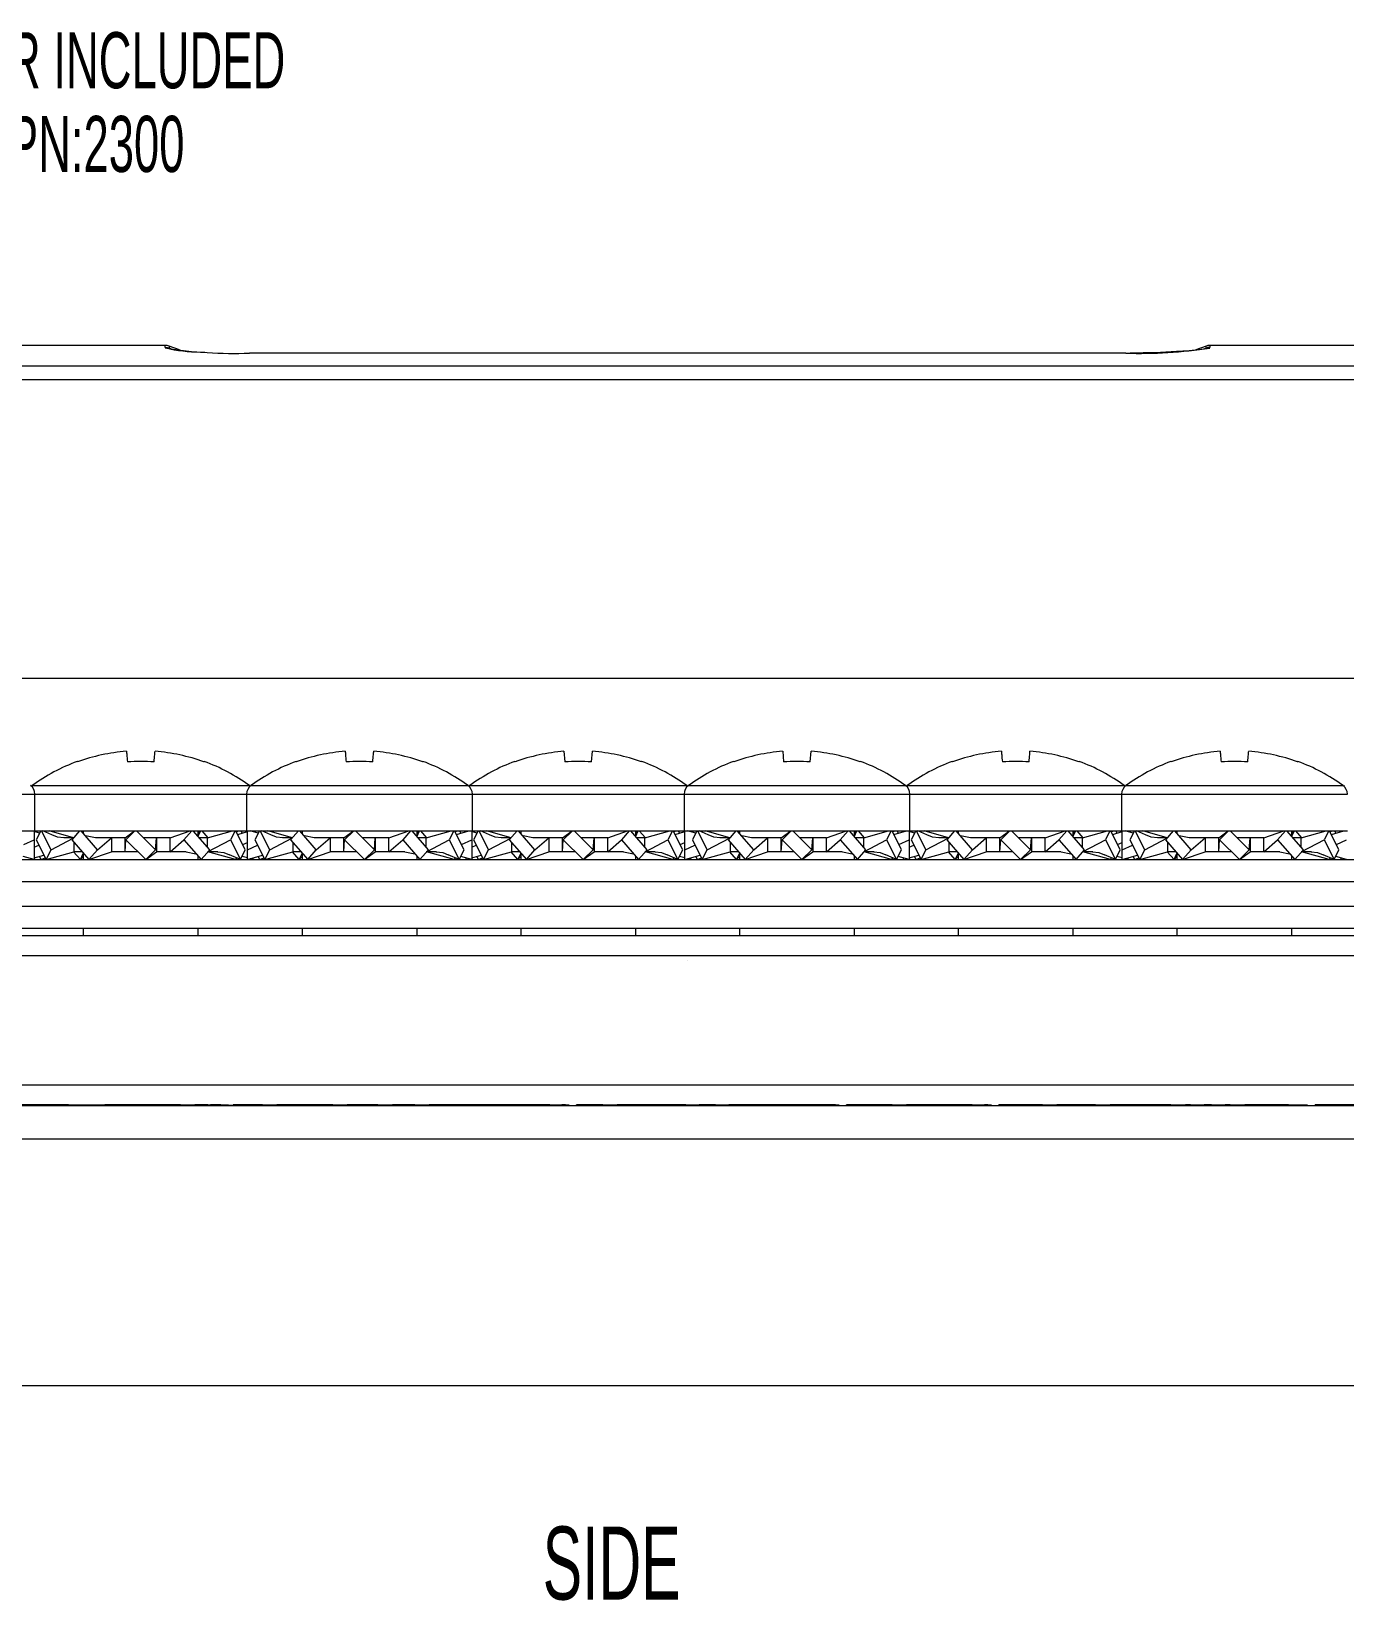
# Model space of a CAD drawing. Header units: inches. Extents: x 0.2 to 16.8, y 0.2 to 10.8.
# Drawn here: x 4.736 to 6.609, y 2.502 to 4.74 of the extents above; entities that cross this region are included whole.
import ezdxf

# ---------------------------------------------------------------- set-up
doc = ezdxf.new("R2010")
doc.units = ezdxf.units.IN
doc.header["$MEASUREMENT"] = 0
doc.styles.add('SLDTEXTSTYLE0', font='TXT', dxfattribs={"width": 0.605})

# ---------------------------------------------------------------- blocks, each defined once
blk = doc.blocks.new('SW_NOTE_3')
at = {"color": 7, "linetype": 'Continuous', "lineweight": 0, "char_height": 0.08, "attachment_point": 1, "style": 'SLDTEXTSTYLE0'}
for s, insert in [('{COVER INCLUDED}', (0.0197, 0.0318, 0.0692)), ('{WITH PN:2300}', (0.0197, -0.0876, 0.0692))]:
    blk.add_mtext(s, dxfattribs=dict(at, insert=insert))

msp = doc.modelspace()

# ---------------------------------------------------------------- linework, layer by layer
at = {"color": 7, "linetype": 'Continuous', "lineweight": 15}
for p, q in [((4.9267, 4.2923), (3.6367, 4.2923)), ((4.9467, 4.2858), (4.932, 4.2913)), ((4.9352, 4.2872), (4.932, 4.2884)), ((4.9334, 4.2876), (4.9337, 4.2875)), ((6.2965, 4.2813), (5.0467, 4.2813)), ((6.4113, 4.2913), (6.3967, 4.2858)), ((6.4087, 4.2874), (6.4092, 4.2876)), ((7.7067, 4.2923), (6.4166, 4.2923)), ((3.6367, 3.8173), (7.7067, 3.8173)), ((5.1136, 3.6981), (5.1131, 3.6987)), ((5.4256, 3.6981), (5.4251, 3.6987)), ((5.4953, 3.7132), (5.4966, 3.6981)), ((5.5347, 3.6981), (5.536, 3.7132)), ((5.8073, 3.7132), (5.8086, 3.6981)), ((5.8467, 3.6981), (5.848, 3.7132)), ((5.9182, 3.6987), (5.9177, 3.6981)), ((6.2302, 3.6987), (6.2297, 3.6981)), ((4.7407, 3.5998), (4.7407, 3.6521)), ((5.0427, 3.6521), (5.0427, 3.5998)), ((5.3647, 3.5998), (5.3647, 3.6521)), ((5.6667, 3.6521), (5.6667, 3.5998)), ((5.9887, 3.5998), (5.9887, 3.6521)), ((6.2907, 3.6521), (6.2907, 3.5998)), ((4.5797, 3.5998), (4.7407, 3.5998)), ((4.7251, 3.5801), (4.7397, 3.5868)), ((4.7397, 3.5998), (4.8917, 3.5998)), ((4.7397, 3.5998), (4.7397, 3.5868)), ((4.7472, 3.5963), (4.7397, 3.5986)), ((4.7397, 3.5868), (4.7397, 3.5586)), ((4.749, 3.5998), (4.7425, 3.5868)), ((4.7425, 3.5868), (4.7566, 3.5586)), ((4.7637, 3.5727), (4.7502, 3.5998)), ((4.765, 3.5939), (4.7522, 3.5998)), ((4.7553, 3.5983), (4.756, 3.5998)), ((4.7959, 3.5899), (4.7609, 3.5998)), ((4.7637, 3.5727), (4.7953, 3.5892)), ((4.7964, 3.5898), (4.7818, 3.5898)), ((4.8045, 3.5998), (4.7933, 3.5868)), ((4.7933, 3.5868), (4.8178, 3.5586)), ((4.7964, 3.5832), (4.7964, 3.5698)), ((4.83, 3.5727), (4.8066, 3.5998)), ((4.8097, 3.5998), (4.8097, 3.5962)), ((4.827, 3.5898), (4.813, 3.5924)), ((4.8497, 3.5898), (4.8271, 3.5898)), ((4.83, 3.5727), (4.8497, 3.5898)), ((4.8497, 3.5898), (4.8497, 3.5698)), ((4.8692, 3.5898), (4.8497, 3.5898)), ((4.8692, 3.5898), (4.8829, 3.5998)), ((4.8692, 3.5698), (4.8692, 3.5898)), ((4.8692, 3.5698), (4.8704, 3.5868)), ((4.8834, 3.5998), (4.8704, 3.5868)), ((4.8704, 3.5868), (4.8987, 3.5586)), ((4.9129, 3.5727), (4.8858, 3.5998)), ((4.8917, 3.5998), (5.0437, 3.5998)), ((4.9142, 3.5898), (4.8958, 3.5898)), ((4.9129, 3.5727), (4.9142, 3.5898)), ((4.9142, 3.5898), (4.9142, 3.5698)), ((4.9337, 3.5898), (4.9142, 3.5898)), ((4.9337, 3.5898), (4.9621, 3.5998)), ((4.9337, 3.5698), (4.9337, 3.5898)), ((4.9337, 3.5698), (4.9533, 3.5868)), ((4.9645, 3.5998), (4.9533, 3.5868)), ((4.9533, 3.5868), (4.9778, 3.5586)), ((4.99, 3.5727), (4.9666, 3.5998)), ((4.9737, 3.5916), (4.9737, 3.5998)), ((4.9737, 3.5962), (4.9767, 3.5998)), ((4.9737, 3.592), (4.9772, 3.5998)), ((4.9869, 3.5898), (4.9752, 3.5898)), ((4.9788, 3.5998), (4.9874, 3.5899)), ((4.9869, 3.5898), (5.0224, 3.5998)), ((4.9869, 3.5763), (4.9869, 3.5898)), ((4.988, 3.5703), (5.0196, 3.5868)), ((5.0261, 3.5998), (5.0196, 3.5868)), ((5.0196, 3.5868), (5.0338, 3.5586)), ((5.0408, 3.5727), (5.0273, 3.5998)), ((5.028, 3.5983), (5.0311, 3.5998)), ((5.03, 3.5944), (5.0437, 3.5986)), ((5.0344, 3.5998), (5.0361, 3.5963)), ((5.0371, 3.5801), (5.0437, 3.5832)), ((5.0427, 3.5998), (5.2037, 3.5998)), ((5.0437, 3.5727), (5.0437, 3.5998)), ((5.0592, 3.5963), (5.0477, 3.5998)), ((5.0517, 3.5998), (5.0517, 3.5986)), ((5.061, 3.5998), (5.0545, 3.5868)), ((5.0545, 3.5868), (5.0686, 3.5586)), ((5.0757, 3.5727), (5.0622, 3.5998)), ((5.077, 3.5939), (5.0642, 3.5998)), ((5.0673, 3.5983), (5.068, 3.5998)), ((5.1079, 3.5899), (5.0729, 3.5998)), ((5.0757, 3.5727), (5.1073, 3.5892)), ((5.1084, 3.5898), (5.0938, 3.5898)), ((5.1165, 3.5998), (5.1053, 3.5868)), ((5.1053, 3.5868), (5.1298, 3.5586)), ((5.1084, 3.5832), (5.1084, 3.5698)), ((5.142, 3.5727), (5.1186, 3.5998)), ((5.1217, 3.5998), (5.1217, 3.5962)), ((5.139, 3.5898), (5.125, 3.5924)), ((5.1617, 3.5898), (5.1391, 3.5898)), ((5.142, 3.5727), (5.1617, 3.5898)), ((5.1617, 3.5898), (5.1617, 3.5698)), ((5.1812, 3.5898), (5.1617, 3.5898)), ((5.1812, 3.5898), (5.1949, 3.5998)), ((5.1812, 3.5698), (5.1812, 3.5898)), ((5.1812, 3.5698), (5.1824, 3.5868)), ((5.1954, 3.5998), (5.1824, 3.5868)), ((5.1824, 3.5868), (5.2107, 3.5586)), ((5.2249, 3.5727), (5.1978, 3.5998)), ((5.2037, 3.5998), (5.3647, 3.5998)), ((5.2262, 3.5898), (5.2078, 3.5898)), ((5.2249, 3.5727), (5.2262, 3.5898)), ((5.2262, 3.5898), (5.2262, 3.5698)), ((5.2457, 3.5898), (5.2262, 3.5898)), ((5.2457, 3.5898), (5.2741, 3.5998)), ((5.2457, 3.5698), (5.2457, 3.5898)), ((5.2457, 3.5698), (5.2653, 3.5868)), ((5.2765, 3.5998), (5.2653, 3.5868)), ((5.2653, 3.5868), (5.2898, 3.5586)), ((5.302, 3.5727), (5.2786, 3.5998)), ((5.2857, 3.5916), (5.2857, 3.5998)), ((5.2857, 3.5962), (5.2887, 3.5998)), ((5.2857, 3.592), (5.2892, 3.5998)), ((5.2989, 3.5898), (5.2872, 3.5898)), ((5.2908, 3.5998), (5.2994, 3.5899)), ((5.2989, 3.5898), (5.3344, 3.5998)), ((5.2989, 3.5763), (5.2989, 3.5898)), ((5.3, 3.5703), (5.3316, 3.5868)), ((5.3381, 3.5998), (5.3316, 3.5868)), ((5.3316, 3.5868), (5.3458, 3.5586)), ((5.3528, 3.5727), (5.3393, 3.5998)), ((5.34, 3.5983), (5.3431, 3.5998)), ((5.342, 3.5944), (5.3597, 3.5998)), ((5.3464, 3.5998), (5.3481, 3.5963)), ((5.3491, 3.5801), (5.3637, 3.5868)), ((5.3557, 3.5986), (5.3557, 3.5998)), ((5.3637, 3.5998), (5.5157, 3.5998)), ((5.3637, 3.5998), (5.3637, 3.5868)), ((5.3712, 3.5963), (5.3637, 3.5986)), ((5.3637, 3.5868), (5.3637, 3.5586)), ((5.373, 3.5998), (5.3665, 3.5868)), ((5.3665, 3.5868), (5.3806, 3.5586)), ((5.3877, 3.5727), (5.3742, 3.5998)), ((5.389, 3.5939), (5.3762, 3.5998)), ((5.3793, 3.5983), (5.38, 3.5998)), ((5.4199, 3.5899), (5.3849, 3.5998)), ((5.3877, 3.5727), (5.4193, 3.5892)), ((5.4204, 3.5898), (5.4058, 3.5898)), ((5.4285, 3.5998), (5.4173, 3.5868)), ((5.4173, 3.5868), (5.4418, 3.5586)), ((5.4204, 3.5832), (5.4204, 3.5698)), ((5.454, 3.5727), (5.4306, 3.5998)), ((5.4337, 3.5998), (5.4337, 3.5962)), ((5.451, 3.5898), (5.437, 3.5924)), ((5.4737, 3.5898), (5.4511, 3.5898)), ((5.454, 3.5727), (5.4737, 3.5898)), ((5.4737, 3.5898), (5.4737, 3.5698)), ((5.4932, 3.5898), (5.4737, 3.5898)), ((5.4932, 3.5898), (5.5069, 3.5998)), ((5.4932, 3.5698), (5.4932, 3.5898)), ((5.4932, 3.5698), (5.4944, 3.5868)), ((5.5074, 3.5998), (5.4944, 3.5868)), ((5.4944, 3.5868), (5.5227, 3.5586)), ((5.5369, 3.5727), (5.5098, 3.5998)), ((5.5157, 3.5998), (5.6677, 3.5998)), ((5.5382, 3.5898), (5.5198, 3.5898)), ((5.5369, 3.5727), (5.5382, 3.5898)), ((5.5382, 3.5898), (5.5382, 3.5698)), ((5.5577, 3.5898), (5.5382, 3.5898)), ((5.5577, 3.5898), (5.5861, 3.5998)), ((5.5577, 3.5698), (5.5577, 3.5898)), ((5.5577, 3.5698), (5.5773, 3.5868)), ((5.5885, 3.5998), (5.5773, 3.5868)), ((5.5773, 3.5868), (5.6018, 3.5586)), ((5.614, 3.5727), (5.5906, 3.5998)), ((5.5977, 3.5916), (5.5977, 3.5998)), ((5.5977, 3.5962), (5.6007, 3.5998)), ((5.5977, 3.592), (5.6012, 3.5998)), ((5.6109, 3.5898), (5.5992, 3.5898)), ((5.6028, 3.5998), (5.6114, 3.5899)), ((5.6109, 3.5898), (5.6464, 3.5998)), ((5.6109, 3.5763), (5.6109, 3.5898)), ((5.612, 3.5703), (5.6436, 3.5868)), ((5.6501, 3.5998), (5.6436, 3.5868)), ((5.6436, 3.5868), (5.6578, 3.5586)), ((5.6648, 3.5727), (5.6513, 3.5998)), ((5.652, 3.5983), (5.6551, 3.5998)), ((5.654, 3.5944), (5.6677, 3.5986)), ((5.6584, 3.5998), (5.6601, 3.5963)), ((5.6611, 3.5801), (5.6677, 3.5832)), ((5.6667, 3.5998), (5.8277, 3.5998)), ((5.6677, 3.5727), (5.6677, 3.5998)), ((5.6832, 3.5963), (5.6717, 3.5998)), ((5.6757, 3.5998), (5.6757, 3.5986)), ((5.685, 3.5998), (5.6785, 3.5868)), ((5.6785, 3.5868), (5.6926, 3.5586)), ((5.6997, 3.5727), (5.6862, 3.5998)), ((5.701, 3.5939), (5.6882, 3.5998)), ((5.6913, 3.5983), (5.692, 3.5998)), ((5.7319, 3.5899), (5.6969, 3.5998)), ((5.6997, 3.5727), (5.7313, 3.5892)), ((5.7324, 3.5898), (5.7178, 3.5898)), ((5.7405, 3.5998), (5.7293, 3.5868)), ((5.7293, 3.5868), (5.7538, 3.5586)), ((5.7324, 3.5832), (5.7324, 3.5698)), ((5.766, 3.5727), (5.7426, 3.5998)), ((5.7457, 3.5998), (5.7457, 3.5962)), ((5.763, 3.5898), (5.749, 3.5924)), ((5.7857, 3.5898), (5.7631, 3.5898)), ((5.766, 3.5727), (5.7857, 3.5898)), ((5.7857, 3.5898), (5.7857, 3.5698)), ((5.8052, 3.5898), (5.7857, 3.5898)), ((5.8052, 3.5898), (5.8189, 3.5998)), ((5.8052, 3.5698), (5.8052, 3.5898)), ((5.8052, 3.5698), (5.8064, 3.5868)), ((5.8194, 3.5998), (5.8064, 3.5868)), ((5.8064, 3.5868), (5.8347, 3.5586)), ((5.8489, 3.5727), (5.8218, 3.5998)), ((5.8277, 3.5998), (5.9887, 3.5998)), ((5.8502, 3.5898), (5.8318, 3.5898)), ((5.8489, 3.5727), (5.8502, 3.5898)), ((5.8502, 3.5898), (5.8502, 3.5698)), ((5.8697, 3.5898), (5.8502, 3.5898)), ((5.8697, 3.5898), (5.8981, 3.5998)), ((5.8697, 3.5698), (5.8697, 3.5898)), ((5.8697, 3.5698), (5.8893, 3.5868)), ((5.9005, 3.5998), (5.8893, 3.5868)), ((5.8893, 3.5868), (5.9138, 3.5586)), ((5.926, 3.5727), (5.9026, 3.5998)), ((5.9097, 3.5916), (5.9097, 3.5998)), ((5.9097, 3.592), (5.9132, 3.5998)), ((5.9097, 3.5962), (5.9127, 3.5998)), ((5.9229, 3.5898), (5.9112, 3.5898)), ((5.9148, 3.5998), (5.9234, 3.5899)), ((5.9229, 3.5898), (5.9584, 3.5998)), ((5.9229, 3.5763), (5.9229, 3.5898)), ((5.924, 3.5703), (5.9556, 3.5868)), ((5.9621, 3.5998), (5.9556, 3.5868)), ((5.9556, 3.5868), (5.9698, 3.5586)), ((5.9768, 3.5727), (5.9633, 3.5998)), ((5.964, 3.5983), (5.9671, 3.5998)), ((5.966, 3.5944), (5.9837, 3.5998)), ((5.9704, 3.5998), (5.9721, 3.5963)), ((5.9731, 3.5801), (5.9877, 3.5868)), ((5.9797, 3.5986), (5.9797, 3.5998)), ((5.9877, 3.5998), (6.1397, 3.5998)), ((5.9877, 3.5998), (5.9877, 3.5868)), ((5.9952, 3.5963), (5.9877, 3.5986)), ((5.9877, 3.5868), (5.9877, 3.5586)), ((5.997, 3.5998), (5.9905, 3.5868)), ((5.9905, 3.5868), (6.0046, 3.5586)), ((6.0117, 3.5727), (5.9982, 3.5998)), ((6.013, 3.5939), (6.0002, 3.5998)), ((6.0033, 3.5983), (6.004, 3.5998)), ((6.0439, 3.5899), (6.0089, 3.5998)), ((6.0117, 3.5727), (6.0433, 3.5892)), ((6.0444, 3.5898), (6.0298, 3.5898)), ((6.0525, 3.5998), (6.0413, 3.5868)), ((6.0413, 3.5868), (6.0658, 3.5586)), ((6.0444, 3.5832), (6.0444, 3.5698)), ((6.078, 3.5727), (6.0546, 3.5998)), ((6.0577, 3.5998), (6.0577, 3.5962)), ((6.075, 3.5898), (6.061, 3.5924)), ((6.0977, 3.5898), (6.0751, 3.5898)), ((6.078, 3.5727), (6.0977, 3.5898)), ((6.0977, 3.5898), (6.0977, 3.5698)), ((6.1172, 3.5898), (6.0977, 3.5898)), ((6.1172, 3.5898), (6.1309, 3.5998)), ((6.1172, 3.5698), (6.1172, 3.5898)), ((6.1172, 3.5698), (6.1184, 3.5868)), ((6.1314, 3.5998), (6.1184, 3.5868)), ((6.1184, 3.5868), (6.1467, 3.5586)), ((6.1609, 3.5727), (6.1338, 3.5998)), ((6.1397, 3.5998), (6.2917, 3.5998)), ((6.1622, 3.5898), (6.1438, 3.5898)), ((6.1609, 3.5727), (6.1622, 3.5898)), ((6.1622, 3.5898), (6.1622, 3.5698)), ((6.1817, 3.5898), (6.1622, 3.5898)), ((6.1817, 3.5898), (6.2101, 3.5998)), ((6.1817, 3.5698), (6.1817, 3.5898)), ((6.1817, 3.5698), (6.2013, 3.5868)), ((6.2125, 3.5998), (6.2013, 3.5868)), ((6.2013, 3.5868), (6.2258, 3.5586)), ((6.238, 3.5727), (6.2146, 3.5998)), ((6.2217, 3.5916), (6.2217, 3.5998)), ((6.2217, 3.5962), (6.2247, 3.5998)), ((6.2217, 3.592), (6.2252, 3.5998)), ((6.2349, 3.5898), (6.2232, 3.5898)), ((6.2268, 3.5998), (6.2354, 3.5899)), ((6.2349, 3.5898), (6.2704, 3.5998)), ((6.2349, 3.5763), (6.2349, 3.5898)), ((6.236, 3.5703), (6.2676, 3.5868)), ((6.2741, 3.5998), (6.2676, 3.5868)), ((6.2676, 3.5868), (6.2818, 3.5586)), ((6.2888, 3.5727), (6.2753, 3.5998)), ((6.276, 3.5983), (6.2791, 3.5998)), ((6.278, 3.5944), (6.2917, 3.5986)), ((6.2824, 3.5998), (6.2841, 3.5963)), ((6.2851, 3.5801), (6.2917, 3.5832)), ((6.2907, 3.5998), (6.4517, 3.5998)), ((6.2917, 3.5727), (6.2917, 3.5998)), ((6.3072, 3.5963), (6.2957, 3.5998)), ((6.2997, 3.5998), (6.2997, 3.5986)), ((6.309, 3.5998), (6.3025, 3.5868)), ((6.3025, 3.5868), (6.3166, 3.5586)), ((6.3237, 3.5727), (6.3102, 3.5998)), ((6.325, 3.5939), (6.3122, 3.5998)), ((6.3153, 3.5983), (6.316, 3.5998)), ((6.3559, 3.5899), (6.3209, 3.5998)), ((6.3237, 3.5727), (6.3553, 3.5892)), ((6.3564, 3.5898), (6.3418, 3.5898)), ((6.3645, 3.5998), (6.3533, 3.5868)), ((6.3533, 3.5868), (6.3778, 3.5586)), ((6.3564, 3.5832), (6.3564, 3.5698)), ((6.39, 3.5727), (6.3666, 3.5998)), ((6.3697, 3.5998), (6.3697, 3.5962)), ((6.387, 3.5898), (6.373, 3.5924)), ((6.4097, 3.5898), (6.3871, 3.5898)), ((6.39, 3.5727), (6.4097, 3.5898)), ((6.4097, 3.5898), (6.4097, 3.5698)), ((6.4292, 3.5898), (6.4097, 3.5898)), ((6.4292, 3.5898), (6.4429, 3.5998)), ((6.4292, 3.5698), (6.4292, 3.5898)), ((6.4292, 3.5698), (6.4304, 3.5868)), ((6.4434, 3.5998), (6.4304, 3.5868)), ((6.4304, 3.5868), (6.4587, 3.5586)), ((6.4729, 3.5727), (6.4458, 3.5998)), ((6.4517, 3.5998), (6.6127, 3.5998)), ((6.4742, 3.5898), (6.4558, 3.5898)), ((6.4729, 3.5727), (6.4742, 3.5898)), ((6.4742, 3.5898), (6.4742, 3.5698)), ((6.4937, 3.5898), (6.4742, 3.5898)), ((6.4937, 3.5898), (6.5221, 3.5998)), ((6.4937, 3.5698), (6.4937, 3.5898)), ((6.4937, 3.5698), (6.5133, 3.5868)), ((6.5245, 3.5998), (6.5133, 3.5868)), ((6.5133, 3.5868), (6.5378, 3.5586)), ((6.55, 3.5727), (6.5266, 3.5998)), ((6.5337, 3.5916), (6.5337, 3.5998)), ((6.5337, 3.5962), (6.5367, 3.5998)), ((6.5337, 3.592), (6.5372, 3.5998)), ((6.5469, 3.5898), (6.5352, 3.5898)), ((6.5388, 3.5998), (6.5474, 3.5899)), ((6.5469, 3.5898), (6.5824, 3.5998)), ((6.5469, 3.5763), (6.5469, 3.5898)), ((6.548, 3.5703), (6.5796, 3.5868)), ((6.5861, 3.5998), (6.5796, 3.5868)), ((6.5796, 3.5868), (6.5938, 3.5586)), ((6.6008, 3.5727), (6.5873, 3.5998)), ((6.588, 3.5983), (6.5911, 3.5998)), ((6.59, 3.5944), (6.6077, 3.5998)), ((6.5944, 3.5998), (6.5961, 3.5963)), ((6.5971, 3.5801), (6.6117, 3.5868)), ((6.6037, 3.5986), (6.6037, 3.5998)), ((4.7397, 3.5586), (4.7241, 3.5633)), ((4.7397, 3.5764), (4.7462, 3.5794)), ((4.7397, 3.561), (4.7534, 3.5651)), ((4.7496, 3.5586), (4.7472, 3.5633)), ((4.7496, 3.5586), (4.7553, 3.5612)), ((4.7566, 3.5586), (4.7637, 3.5727)), ((4.7566, 3.5586), (4.7964, 3.5698)), ((4.8055, 3.5586), (4.7959, 3.5696)), ((4.8081, 3.5698), (4.7964, 3.5698)), ((4.8055, 3.5586), (4.8097, 3.5675)), ((4.8097, 3.5633), (4.8055, 3.5586)), ((4.8097, 3.5679), (4.8097, 3.5586)), ((4.8178, 3.5586), (4.83, 3.5727)), ((4.8178, 3.5586), (4.8497, 3.5698)), ((4.8692, 3.5698), (4.8497, 3.5698)), ((4.8875, 3.5698), (4.8692, 3.5698)), ((4.8987, 3.5586), (4.9129, 3.5727)), ((4.8987, 3.5586), (4.9142, 3.5698)), ((4.9337, 3.5698), (4.9142, 3.5698)), ((4.9562, 3.5698), (4.9337, 3.5698)), ((4.9564, 3.5698), (4.9704, 3.5671)), ((4.9737, 3.5586), (4.9737, 3.5633)), ((4.9778, 3.5586), (4.99, 3.5727)), ((5.0016, 3.5698), (4.9869, 3.5698)), ((5.0267, 3.5586), (4.9874, 3.5696)), ((5.0338, 3.5586), (5.0183, 3.5657)), ((5.028, 3.5612), (5.0267, 3.5586)), ((5.0338, 3.5586), (5.0408, 3.5727)), ((5.0437, 3.561), (5.0361, 3.5633)), ((5.0437, 3.5727), (5.0582, 3.5794)), ((5.0437, 3.5586), (5.0437, 3.5727)), ((5.0437, 3.5586), (5.0654, 3.5651)), ((5.0517, 3.5586), (5.0477, 3.5598)), ((5.0517, 3.561), (5.0517, 3.5586)), ((5.0616, 3.5586), (5.0592, 3.5633)), ((5.0616, 3.5586), (5.0673, 3.5612)), ((5.0686, 3.5586), (5.0757, 3.5727)), ((5.0686, 3.5586), (5.1084, 3.5698)), ((5.1175, 3.5586), (5.1079, 3.5696)), ((5.1201, 3.5698), (5.1084, 3.5698)), ((5.1175, 3.5586), (5.1217, 3.5675)), ((5.1217, 3.5633), (5.1175, 3.5586)), ((5.1217, 3.5679), (5.1217, 3.5586)), ((5.1298, 3.5586), (5.142, 3.5727)), ((5.1298, 3.5586), (5.1617, 3.5698)), ((5.1812, 3.5698), (5.1617, 3.5698)), ((5.1995, 3.5698), (5.1812, 3.5698)), ((5.2107, 3.5586), (5.2249, 3.5727)), ((5.2107, 3.5586), (5.2262, 3.5698)), ((5.2457, 3.5698), (5.2262, 3.5698)), ((5.2682, 3.5698), (5.2457, 3.5698)), ((5.2684, 3.5698), (5.2824, 3.5671)), ((5.2857, 3.5586), (5.2857, 3.5633)), ((5.2898, 3.5586), (5.302, 3.5727)), ((5.3136, 3.5698), (5.2989, 3.5698)), ((5.3387, 3.5586), (5.2994, 3.5696)), ((5.3458, 3.5586), (5.3303, 3.5657)), ((5.34, 3.5612), (5.3387, 3.5586)), ((5.3458, 3.5586), (5.3528, 3.5727)), ((5.3637, 3.5586), (5.3481, 3.5633)), ((5.3557, 3.5586), (5.3557, 3.561)), ((5.3557, 3.5586), (5.3597, 3.5598)), ((5.3637, 3.5764), (5.3702, 3.5794)), ((5.3637, 3.561), (5.3774, 3.5651)), ((5.3736, 3.5586), (5.3712, 3.5633)), ((5.3736, 3.5586), (5.3793, 3.5612)), ((5.3806, 3.5586), (5.3877, 3.5727)), ((5.3806, 3.5586), (5.4204, 3.5698)), ((5.4295, 3.5586), (5.4199, 3.5696)), ((5.4321, 3.5698), (5.4204, 3.5698)), ((5.4295, 3.5586), (5.4337, 3.5675)), ((5.4337, 3.5633), (5.4295, 3.5586)), ((5.4337, 3.5679), (5.4337, 3.5586)), ((5.4418, 3.5586), (5.454, 3.5727)), ((5.4418, 3.5586), (5.4737, 3.5698)), ((5.4932, 3.5698), (5.4737, 3.5698)), ((5.5115, 3.5698), (5.4932, 3.5698)), ((5.5227, 3.5586), (5.5369, 3.5727)), ((5.5227, 3.5586), (5.5382, 3.5698)), ((5.5577, 3.5698), (5.5382, 3.5698)), ((5.5802, 3.5698), (5.5577, 3.5698)), ((5.5804, 3.5698), (5.5944, 3.5671)), ((5.5977, 3.5586), (5.5977, 3.5633)), ((5.6018, 3.5586), (5.614, 3.5727)), ((5.6256, 3.5698), (5.6109, 3.5698)), ((5.6507, 3.5586), (5.6114, 3.5696)), ((5.6578, 3.5586), (5.6423, 3.5657)), ((5.652, 3.5612), (5.6507, 3.5586)), ((5.6578, 3.5586), (5.6648, 3.5727)), ((5.6677, 3.561), (5.6601, 3.5633)), ((5.6677, 3.5727), (5.6822, 3.5794)), ((5.6677, 3.5586), (5.6677, 3.5727)), ((5.6677, 3.5586), (5.6894, 3.5651)), ((5.6757, 3.5586), (5.6717, 3.5598)), ((5.6757, 3.561), (5.6757, 3.5586)), ((5.6856, 3.5586), (5.6832, 3.5633)), ((5.6856, 3.5586), (5.6913, 3.5612)), ((5.6926, 3.5586), (5.6997, 3.5727)), ((5.6926, 3.5586), (5.7324, 3.5698)), ((5.7415, 3.5586), (5.7319, 3.5696)), ((5.7441, 3.5698), (5.7324, 3.5698)), ((5.7415, 3.5586), (5.7457, 3.5675)), ((5.7457, 3.5633), (5.7415, 3.5586)), ((5.7457, 3.5679), (5.7457, 3.5586)), ((5.7538, 3.5586), (5.766, 3.5727)), ((5.7538, 3.5586), (5.7857, 3.5698)), ((5.8052, 3.5698), (5.7857, 3.5698)), ((5.8235, 3.5698), (5.8052, 3.5698)), ((5.8347, 3.5586), (5.8489, 3.5727)), ((5.8347, 3.5586), (5.8502, 3.5698)), ((5.8697, 3.5698), (5.8502, 3.5698)), ((5.8922, 3.5698), (5.8697, 3.5698)), ((5.8924, 3.5698), (5.9064, 3.5671)), ((5.9097, 3.5586), (5.9097, 3.5633)), ((5.9138, 3.5586), (5.926, 3.5727)), ((5.9376, 3.5698), (5.9229, 3.5698)), ((5.9627, 3.5586), (5.9234, 3.5696)), ((5.9698, 3.5586), (5.9543, 3.5657)), ((5.964, 3.5612), (5.9627, 3.5586)), ((5.9698, 3.5586), (5.9768, 3.5727)), ((5.9877, 3.5586), (5.9721, 3.5633)), ((5.9797, 3.5586), (5.9797, 3.561)), ((5.9797, 3.5586), (5.9837, 3.5598)), ((5.9877, 3.5764), (5.9942, 3.5794)), ((5.9877, 3.561), (6.0014, 3.5651)), ((5.9976, 3.5586), (5.9952, 3.5633)), ((5.9976, 3.5586), (6.0033, 3.5612)), ((6.0046, 3.5586), (6.0117, 3.5727)), ((6.0046, 3.5586), (6.0444, 3.5698)), ((6.0535, 3.5586), (6.0439, 3.5696)), ((6.0561, 3.5698), (6.0444, 3.5698)), ((6.0535, 3.5586), (6.0577, 3.5675)), ((6.0577, 3.5633), (6.0535, 3.5586)), ((6.0577, 3.5679), (6.0577, 3.5586)), ((6.0658, 3.5586), (6.078, 3.5727)), ((6.0658, 3.5586), (6.0977, 3.5698)), ((6.1172, 3.5698), (6.0977, 3.5698)), ((6.1355, 3.5698), (6.1172, 3.5698)), ((6.1467, 3.5586), (6.1609, 3.5727)), ((6.1467, 3.5586), (6.1622, 3.5698)), ((6.1817, 3.5698), (6.1622, 3.5698)), ((6.2042, 3.5698), (6.1817, 3.5698)), ((6.2044, 3.5698), (6.2184, 3.5671)), ((6.2217, 3.5586), (6.2217, 3.5633)), ((6.2258, 3.5586), (6.238, 3.5727)), ((6.2496, 3.5698), (6.2349, 3.5698)), ((6.2747, 3.5586), (6.2354, 3.5696)), ((6.2818, 3.5586), (6.2663, 3.5657)), ((6.276, 3.5612), (6.2747, 3.5586)), ((6.2818, 3.5586), (6.2888, 3.5727)), ((6.2917, 3.561), (6.2841, 3.5633)), ((6.2917, 3.5727), (6.3062, 3.5794)), ((6.2917, 3.5586), (6.2917, 3.5727)), ((6.2917, 3.5586), (6.3134, 3.5651)), ((6.2997, 3.5586), (6.2957, 3.5598)), ((6.2997, 3.561), (6.2997, 3.5586)), ((6.3096, 3.5586), (6.3072, 3.5633)), ((6.3096, 3.5586), (6.3153, 3.5612)), ((6.3166, 3.5586), (6.3237, 3.5727)), ((6.3166, 3.5586), (6.3564, 3.5698)), ((6.3655, 3.5586), (6.3559, 3.5696)), ((6.3681, 3.5698), (6.3564, 3.5698)), ((6.3655, 3.5586), (6.3697, 3.5675)), ((6.3697, 3.5633), (6.3655, 3.5586)), ((6.3697, 3.5679), (6.3697, 3.5586)), ((6.3778, 3.5586), (6.39, 3.5727)), ((6.3778, 3.5586), (6.4097, 3.5698)), ((6.4292, 3.5698), (6.4097, 3.5698)), ((6.4475, 3.5698), (6.4292, 3.5698)), ((6.4587, 3.5586), (6.4729, 3.5727)), ((6.4587, 3.5586), (6.4742, 3.5698)), ((6.4937, 3.5698), (6.4742, 3.5698)), ((6.5162, 3.5698), (6.4937, 3.5698)), ((6.5164, 3.5698), (6.5304, 3.5671)), ((6.5337, 3.5586), (6.5337, 3.5633)), ((6.5378, 3.5586), (6.55, 3.5727)), ((6.5616, 3.5698), (6.5469, 3.5698)), ((6.5867, 3.5586), (6.5474, 3.5696)), ((6.5938, 3.5586), (6.5783, 3.5657)), ((6.588, 3.5612), (6.5867, 3.5586)), ((6.5938, 3.5586), (6.6008, 3.5727)), ((6.6117, 3.5586), (6.5961, 3.5633)), ((6.6037, 3.5586), (6.6037, 3.561)), ((6.6037, 3.5586), (6.6077, 3.5598)), ((3.5821, 3.5586), (7.7613, 3.5586)), ((7.8221, 3.4606), (3.5212, 3.4606)), ((3.6717, 3.4506), (7.6717, 3.4506)), ((4.8097, 3.4606), (4.8097, 3.4506)), ((4.9737, 3.4506), (4.9737, 3.4606)), ((5.1217, 3.4606), (5.1217, 3.4506)), ((5.2857, 3.4506), (5.2857, 3.4606)), ((5.4337, 3.4606), (5.4337, 3.4506)), ((5.5977, 3.4506), (5.5977, 3.4606)), ((5.7457, 3.4606), (5.7457, 3.4506)), ((5.9097, 3.4506), (5.9097, 3.4606)), ((6.0577, 3.4606), (6.0577, 3.4506)), ((6.2217, 3.4506), (6.2217, 3.4606)), ((6.3697, 3.4606), (6.3697, 3.4506)), ((6.5337, 3.4506), (6.5337, 3.4606)), ((4.7807, 3.2086), (3.6717, 3.2086)), ((4.7807, 3.2086), (4.7807, 3.208)), ((4.7886, 3.2086), (4.7807, 3.2086)), ((4.7807, 3.208), (4.8904, 3.208)), ((4.7886, 3.208), (4.7886, 3.2086)), ((4.7886, 3.2086), (4.8396, 3.2086)), ((4.8396, 3.2086), (4.8396, 3.208)), ((4.8831, 3.2086), (4.8406, 3.2086)), ((4.8561, 3.208), (4.8561, 3.2082)), ((4.8832, 3.208), (4.8832, 3.2086)), ((4.8904, 3.2086), (4.8832, 3.2086)), ((4.8904, 3.208), (4.8904, 3.2086)), ((4.9483, 3.2086), (4.8904, 3.2086)), ((4.9483, 3.208), (4.9483, 3.2086)), ((4.9483, 3.2086), (4.9689, 3.2086)), ((4.9845, 3.208), (4.9483, 3.208)), ((4.9689, 3.2086), (4.9689, 3.2083)), ((4.9872, 3.2086), (4.9689, 3.2086)), ((4.9689, 3.2086), (4.9689, 3.2086)), ((4.9689, 3.2086), (4.9837, 3.2086)), ((4.9689, 3.2083), (4.9899, 3.2083)), ((4.9689, 3.208), (4.9689, 3.2083)), ((4.9837, 3.2086), (4.9837, 3.2086)), ((4.9899, 3.208), (4.9899, 3.2083)), ((5.0054, 3.208), (5.0054, 3.2083)), ((5.0652, 3.2086), (5.0234, 3.2086)), ((5.0652, 3.208), (5.0652, 3.2086)), ((5.0652, 3.2086), (5.0857, 3.2086)), ((5.1406, 3.208), (5.0652, 3.208)), ((5.0857, 3.2086), (5.0857, 3.2083)), ((5.1656, 3.2086), (5.0857, 3.2086)), ((5.0857, 3.2083), (5.1406, 3.2083)), ((5.0857, 3.208), (5.0857, 3.2083)), ((5.1406, 3.2083), (5.1406, 3.208)), ((5.1656, 3.2086), (5.1656, 3.2086)), ((5.1656, 3.2086), (5.1861, 3.2086)), ((5.1861, 3.2086), (5.1861, 3.2086)), ((5.23, 3.2086), (5.1861, 3.2086)), ((5.23, 3.2086), (5.23, 3.2086)), ((5.23, 3.2086), (5.2506, 3.2086)), ((5.2506, 3.2086), (5.2506, 3.2086)), ((5.2824, 3.2086), (5.2506, 3.2086)), ((5.2824, 3.208), (5.2824, 3.2086)), ((5.2824, 3.2086), (5.303, 3.2086)), ((5.3634, 3.208), (5.2824, 3.208)), ((5.303, 3.2086), (5.303, 3.2083)), ((5.3579, 3.2086), (5.303, 3.2086)), ((5.303, 3.2086), (5.303, 3.2086)), ((5.303, 3.2086), (5.3579, 3.2086)), ((5.303, 3.2083), (5.3634, 3.2083)), ((5.303, 3.208), (5.303, 3.2083)), ((5.3579, 3.2086), (5.3579, 3.2086)), ((5.454, 3.2086), (5.3579, 3.2086)), ((5.3579, 3.2086), (5.362, 3.2086)), ((5.3634, 3.2083), (5.3634, 3.208)), ((5.5508, 3.2086), (5.5132, 3.2086)), ((5.5508, 3.208), (5.5508, 3.2086)), ((5.5508, 3.2086), (5.5713, 3.2086)), ((5.6317, 3.208), (5.5508, 3.208)), ((5.5713, 3.2086), (5.5713, 3.2083)), ((5.6262, 3.2086), (5.5713, 3.2086)), ((5.5713, 3.2086), (5.5713, 3.2086)), ((5.5713, 3.2086), (5.6262, 3.2086)), ((5.5713, 3.2083), (5.6317, 3.2083)), ((5.5713, 3.208), (5.5713, 3.2083)), ((5.6262, 3.2086), (5.6262, 3.2086)), ((5.6692, 3.2086), (5.6262, 3.2086)), ((5.6262, 3.2086), (5.6303, 3.2086)), ((5.6317, 3.2083), (5.6317, 3.208)), ((5.6704, 3.208), (5.6484, 3.208)), ((5.6692, 3.2086), (5.6889, 3.2086)), ((5.7205, 3.2084), (5.6794, 3.2084)), ((5.6859, 3.2085), (5.7139, 3.2085)), ((5.6859, 3.2084), (5.6859, 3.2085)), ((5.6889, 3.2086), (5.6889, 3.2086)), ((5.6889, 3.2086), (5.6904, 3.2086)), ((5.7094, 3.2086), (5.6904, 3.2086)), ((5.7094, 3.2086), (5.7107, 3.2086)), ((5.7107, 3.2086), (5.7107, 3.2086)), ((5.7107, 3.2086), (5.7304, 3.2086)), ((5.7139, 3.2084), (5.7139, 3.2085)), ((5.7513, 3.208), (5.7295, 3.208)), ((5.8392, 3.2086), (5.7304, 3.2086)), ((5.9571, 3.2086), (5.8984, 3.2086)), ((5.9243, 3.2086), (5.9484, 3.2086)), ((5.9484, 3.2086), (5.9737, 3.2086)), ((5.9634, 3.208), (5.9634, 3.2085)), ((5.984, 3.208), (5.9634, 3.208)), ((5.9737, 3.208), (5.9737, 3.2086)), ((5.9737, 3.2086), (5.999, 3.2086)), ((5.984, 3.2085), (5.984, 3.208)), ((6.0565, 3.2086), (5.9903, 3.2086)), ((5.999, 3.2086), (6.0231, 3.2086)), ((6.178, 3.2086), (6.1157, 3.2086)), ((6.1464, 3.2086), (6.2301, 3.2086)), ((6.178, 3.208), (6.178, 3.2086)), ((6.1985, 3.208), (6.178, 3.208)), ((6.1985, 3.2086), (6.1985, 3.208)), ((6.2537, 3.2086), (6.1985, 3.2086)), ((6.2537, 3.208), (6.2537, 3.2086)), ((6.2537, 3.2086), (6.2743, 3.2086)), ((6.3346, 3.208), (6.2537, 3.208)), ((6.2743, 3.2086), (6.2743, 3.2083)), ((6.3291, 3.2086), (6.2743, 3.2086)), ((6.2743, 3.2086), (6.2743, 3.2086)), ((6.2743, 3.2086), (6.3291, 3.2086)), ((6.2743, 3.2083), (6.3346, 3.2083)), ((6.2743, 3.208), (6.2743, 3.2083)), ((6.3291, 3.2086), (6.3291, 3.2086)), ((6.361, 3.2086), (6.3291, 3.2086)), ((6.3291, 3.2086), (6.3332, 3.2086)), ((6.3346, 3.2083), (6.3346, 3.208)), ((6.361, 3.208), (6.361, 3.2086)), ((6.361, 3.2086), (6.382, 3.2086)), ((6.3815, 3.208), (6.361, 3.208)), ((6.3892, 3.2086), (6.382, 3.2086)), ((6.3892, 3.2086), (6.3958, 3.2086)), ((6.3958, 3.2084), (6.3958, 3.2086)), ((6.3958, 3.2086), (6.4086, 3.2086)), ((6.4252, 3.208), (6.4023, 3.208)), ((6.4189, 3.2086), (6.4086, 3.2086)), ((6.4138, 3.208), (6.4138, 3.2085)), ((6.4189, 3.2086), (6.4318, 3.2086)), ((6.4318, 3.2084), (6.4318, 3.2086)), ((6.4318, 3.2086), (6.4383, 3.2086)), ((6.4456, 3.2086), (6.4383, 3.2086)), ((6.4456, 3.2086), (6.4666, 3.2086)), ((6.4666, 3.208), (6.446, 3.208)), ((6.4666, 3.2086), (6.4666, 3.208)), ((6.5075, 3.2086), (6.4666, 3.2086)), ((7.6717, 3.2086), (6.5668, 3.2086)), ((2.9072, 2.8086), (8.4362, 2.8086))]:
    msp.add_line(p, q, dxfattribs=at)
at = {"color": 7, "linetype": 'Continuous', "lineweight": 0}
for p, q in [((4.9267, 4.2894), (4.9267, 4.2923)), ((4.932, 4.2913), (4.932, 4.2884)), ((6.2967, 4.2812), (5.0467, 4.2812)), ((6.4092, 4.2876), (6.4113, 4.2884)), ((6.4113, 4.2884), (6.4113, 4.2913)), ((6.4166, 4.2923), (6.4166, 4.2894)), ((3.6367, 4.2632), (7.7067, 4.2632)), ((7.7067, 4.2431), (3.6367, 4.2431)), ((4.5797, 3.6521), (4.7407, 3.6521)), ((4.7368, 3.6642), (4.8917, 3.6642)), ((4.7407, 3.6521), (4.8917, 3.6521)), ((4.8917, 3.6642), (5.0465, 3.6642)), ((4.8917, 3.6521), (5.0427, 3.6521)), ((5.0427, 3.6521), (5.2037, 3.6521)), ((5.0488, 3.6642), (5.2037, 3.6642)), ((5.2037, 3.6642), (5.3585, 3.6642)), ((5.2037, 3.6521), (5.3647, 3.6521)), ((5.3608, 3.6642), (5.5157, 3.6642)), ((5.3647, 3.6521), (5.5157, 3.6521)), ((5.5157, 3.6642), (5.6705, 3.6642)), ((5.5157, 3.6521), (5.6667, 3.6521)), ((5.6667, 3.6521), (5.8277, 3.6521)), ((5.6728, 3.6642), (5.8277, 3.6642)), ((5.8277, 3.6642), (5.9825, 3.6642)), ((5.8277, 3.6521), (5.9887, 3.6521)), ((5.9848, 3.6642), (6.1397, 3.6642)), ((5.9887, 3.6521), (6.1397, 3.6521)), ((6.1397, 3.6642), (6.2945, 3.6642)), ((6.1397, 3.6521), (6.2907, 3.6521)), ((6.2907, 3.6521), (6.4517, 3.6521)), ((6.2968, 3.6642), (6.4517, 3.6642)), ((6.4517, 3.6642), (6.6065, 3.6642)), ((6.4517, 3.6521), (6.6127, 3.6521)), ((7.6717, 3.5271), (3.6717, 3.5271)), ((3.6717, 3.4921), (7.6717, 3.4921)), ((7.6717, 3.4216), (3.6717, 3.4216)), ((3.6717, 3.2375), (7.6717, 3.2375)), ((3.6717, 3.2078), (7.6717, 3.2078)), ((7.6717, 3.1596), (3.6717, 3.1596))]:
    msp.add_line(p, q, dxfattribs=at)
at = {"color": 7, "linetype": 'Continuous', "lineweight": 15, "flags": 128}
for points in [[(4.9267, 4.2894), (4.9294, 4.2892), (4.932, 4.2884)], [(6.4101, 4.2876), (6.4102, 4.2876), (6.4073, 4.2871), (6.4004, 4.2861), (6.3872, 4.2847), (6.3688, 4.2834), (6.3463, 4.2822), (6.3215, 4.2815), (6.303, 4.2813)], [(6.4166, 4.2894), (6.4139, 4.2892), (6.4113, 4.2884)], [(4.8016, 3.6981), (4.8014, 3.6983), (4.8012, 3.6985), (4.8011, 3.6986), (4.8011, 3.6987)], [(4.8713, 3.7132), (4.8714, 3.7124), (4.8715, 3.7112), (4.8716, 3.7098), (4.8718, 3.708), (4.8719, 3.706), (4.8721, 3.7036), (4.8724, 3.701), (4.8726, 3.6981)], [(4.9107, 3.6981), (4.9109, 3.701), (4.9112, 3.7036), (4.9114, 3.706), (4.9116, 3.708), (4.9117, 3.7098), (4.9118, 3.7112), (4.9119, 3.7124), (4.912, 3.7132)], [(4.9822, 3.6987), (4.9822, 3.6986), (4.9821, 3.6985), (4.9819, 3.6983), (4.9817, 3.6981)], [(5.1833, 3.7132), (5.1834, 3.7124), (5.1835, 3.7112), (5.1836, 3.7098), (5.1838, 3.708), (5.1839, 3.706), (5.1841, 3.7036), (5.1844, 3.701), (5.1846, 3.6981)], [(5.2227, 3.6981), (5.2229, 3.701), (5.2232, 3.7036), (5.2234, 3.706), (5.2236, 3.708), (5.2237, 3.7098), (5.2238, 3.7112), (5.2239, 3.7124), (5.224, 3.7132)], [(5.2942, 3.6987), (5.2942, 3.6986), (5.2941, 3.6985), (5.2939, 3.6983), (5.2937, 3.6981)], [(5.6062, 3.6987), (5.6062, 3.6986), (5.6061, 3.6985), (5.6059, 3.6983), (5.6057, 3.6981)], [(5.7376, 3.6981), (5.7374, 3.6983), (5.7372, 3.6985), (5.7371, 3.6986), (5.7371, 3.6987)], [(6.0496, 3.6981), (6.0494, 3.6983), (6.0492, 3.6985), (6.0491, 3.6986), (6.0491, 3.6987)], [(6.1193, 3.7132), (6.1194, 3.7124), (6.1195, 3.7112), (6.1196, 3.7098), (6.1198, 3.708), (6.1199, 3.706), (6.1201, 3.7036), (6.1204, 3.701), (6.1206, 3.6981)], [(6.1587, 3.6981), (6.1589, 3.701), (6.1592, 3.7036), (6.1594, 3.706), (6.1596, 3.708), (6.1597, 3.7098), (6.1598, 3.7112), (6.1599, 3.7124), (6.16, 3.7132)], [(6.3616, 3.6981), (6.3614, 3.6983), (6.3612, 3.6985), (6.3611, 3.6986), (6.3611, 3.6987)], [(6.4313, 3.7132), (6.4314, 3.7124), (6.4315, 3.7112), (6.4316, 3.7098), (6.4318, 3.708), (6.4319, 3.706), (6.4321, 3.7036), (6.4324, 3.701), (6.4326, 3.6981)], [(6.4707, 3.6981), (6.4709, 3.701), (6.4712, 3.7036), (6.4714, 3.706), (6.4716, 3.708), (6.4717, 3.7098), (6.4718, 3.7112), (6.4719, 3.7124), (6.472, 3.7132)], [(6.5422, 3.6987), (6.5422, 3.6986), (6.5421, 3.6985), (6.5419, 3.6983), (6.5417, 3.6981)], [(4.7821, 3.5898), (4.7731, 3.5907), (4.765, 3.5939)], [(5.0941, 3.5898), (5.0851, 3.5907), (5.077, 3.5939)], [(5.4061, 3.5898), (5.3971, 3.5907), (5.389, 3.5939)], [(5.7181, 3.5898), (5.7091, 3.5907), (5.701, 3.5939)], [(6.0301, 3.5898), (6.0211, 3.5907), (6.013, 3.5939)], [(6.3421, 3.5898), (6.3331, 3.5907), (6.325, 3.5939)], [(5.0012, 3.5698), (5.0103, 3.5689), (5.0183, 3.5657)], [(5.3132, 3.5698), (5.3223, 3.5689), (5.3303, 3.5657)], [(5.6252, 3.5698), (5.6343, 3.5689), (5.6423, 3.5657)], [(5.9372, 3.5698), (5.9463, 3.5689), (5.9543, 3.5657)], [(6.2492, 3.5698), (6.2583, 3.5689), (6.2663, 3.5657)], [(6.5612, 3.5698), (6.5703, 3.5689), (6.5783, 3.5657)], [(4.8406, 3.2086), (4.8401, 3.2085), (4.8451, 3.2084), (4.8561, 3.2082)], [(5.4751, 3.2086), (5.4686, 3.2086), (5.4622, 3.2086), (5.454, 3.2086)], [(5.8603, 3.2086), (5.8538, 3.2086), (5.8474, 3.2086), (5.8392, 3.2086)], [(6.0776, 3.2086), (6.0711, 3.2086), (6.0647, 3.2086), (6.0565, 3.2086)], [(6.5286, 3.2086), (6.5221, 3.2086), (6.5158, 3.2086), (6.5075, 3.2086)]]:
    msp.add_lwpolyline(points, dxfattribs=at)
at = {"color": 7, "linetype": 'Continuous', "lineweight": 0, "flags": 128}
msp.add_lwpolyline([(4.932, 4.2884), (4.932, 4.2884), (4.9334, 4.2876)], dxfattribs=at)
at = {"color": 7, "linetype": 'Continuous', "lineweight": 15}
for centre, radius, start, end in [((4.9267, 4.2773), 0.015, 69.3145, 90), ((5.0236, 4.8879), 0.6071, 260.813, 272.19), ((4.9793, 4.532), 0.2492, 259.2821, 270.8531), ((6.4166, 4.2773), 0.015, 90, 110.6855), ((4.8917, 3.4524), 0.2624, 110.1856, 126.1668), ((4.8916, 3.4507), 0.2633, 94.4315, 110.0064), ((4.8917, 3.3797), 0.3189, 86.5802, 93.4198), ((4.8917, 3.4507), 0.2633, 69.9936, 85.5685), ((4.8917, 3.4524), 0.2624, 53.8332, 69.8144), ((5.2037, 3.4524), 0.2624, 110.1856, 126.1668), ((5.2036, 3.4507), 0.2633, 94.4315, 110.0064), ((5.2037, 3.3797), 0.3189, 86.5802, 93.4198), ((5.2037, 3.4507), 0.2633, 69.9935, 85.5685), ((5.2037, 3.4524), 0.2624, 53.8332, 69.8144), ((5.5157, 3.4524), 0.2624, 110.1856, 126.1668), ((5.5156, 3.4507), 0.2633, 94.4315, 110.0064), ((5.5157, 3.3797), 0.3189, 86.5802, 93.4198), ((5.5157, 3.4507), 0.2633, 69.9936, 85.5685), ((5.5157, 3.4524), 0.2624, 53.8332, 69.8144), ((5.8277, 3.4524), 0.2624, 110.1856, 126.1668), ((5.8276, 3.4507), 0.2633, 94.4315, 110.0064), ((5.8277, 3.3797), 0.3189, 86.5802, 93.4198), ((5.8277, 3.4507), 0.2633, 69.9936, 85.5685), ((5.8277, 3.4524), 0.2624, 53.8332, 69.8144), ((6.1397, 3.4524), 0.2624, 110.1856, 126.1668), ((6.1396, 3.4507), 0.2633, 94.4315, 110.0065), ((6.1397, 3.3797), 0.3189, 86.5802, 93.4198), ((6.1397, 3.4507), 0.2633, 69.9936, 85.5685), ((6.1397, 3.4524), 0.2624, 53.8332, 69.8144), ((6.4517, 3.4524), 0.2624, 110.1856, 126.1668), ((6.4516, 3.4507), 0.2633, 94.4315, 110.0064), ((6.4517, 3.3797), 0.3189, 86.5802, 93.4198), ((6.4517, 3.4507), 0.2633, 69.9936, 85.5685), ((6.4517, 3.4524), 0.2624, 53.8332, 69.8144), ((4.7257, 3.6521), 0.015, 0, 53.8332), ((4.7457, 3.6521), 0.015, 126.1668, 131.8103), ((5.0577, 3.6521), 0.015, 126.1668, 180), ((5.0377, 3.6521), 0.015, 48.1897, 53.8332), ((5.3497, 3.6521), 0.015, 0, 53.8332), ((5.3697, 3.6521), 0.015, 126.1668, 131.8103), ((5.6817, 3.6521), 0.015, 126.1668, 180), ((5.6617, 3.6521), 0.015, 48.1897, 53.8332), ((5.9737, 3.6521), 0.015, 0, 53.8332), ((5.9937, 3.6521), 0.015, 126.1668, 131.8103), ((6.3057, 3.6521), 0.015, 126.1668, 180), ((6.2857, 3.6521), 0.015, 48.1897, 53.8332), ((6.5977, 3.6521), 0.015, 0, 53.8332), ((6.6177, 3.6521), 0.015, 126.1668, 131.8103), ((4.8509, 4.5955), 1.3874, 270.2147, 271.3311), ((4.9848, 27.4906), 24.2826, 269.99928, 270.06047), ((4.9986, 1.4915), 1.7171, 89.3892, 90.3797), ((4.993, 11.7491), 8.5407, 269.9791, 270.08364), ((5.009, 3.4527), 0.2444, 269.1646, 271.8437), ((5.0121, 4.0085), 0.8004, 269.8806, 271.8141), ((5.0296, 2.956), 0.2527, 88.232, 91.4057), ((5.1675, 3.2198), 0.0114, 260.3908, 270.9539), ((5.198, 4.398), 1.19, 268.5412, 270.5486), ((5.1868, 3.2105), 0.00204, 251.5713, 275.3672), ((5.204, 4.139), 0.9307, 268.9535, 270.2929), ((5.218, 3.4187), 0.2106, 267.4854, 273.2855), ((5.2231, 3.8486), 0.6407, 268.7727, 272.4633), ((5.4661, 4.0277), 0.8198, 267.9399, 271.0053), ((5.478, 4.288), 1.0797, 268.8947, 270.1596), ((5.4572, -23.6074), 26.8159, 89.92467, 89.96177), ((5.4909, 4.3358), 1.1279, 269.4692, 271.6319), ((5.4902, 3.5949), 0.3867, 268.6426, 271.8186), ((5.4956, 2.82), 0.3886, 88.9816, 90.4607), ((5.5186, 3.165), 0.0439, 84.215, 97.0705), ((5.8513, 4.0277), 0.8198, 267.9399, 271.0053), ((5.8632, 4.288), 1.0797, 268.8947, 270.1596), ((5.8424, -23.6071), 26.8157, 89.92467, 89.96177), ((5.8761, 4.3358), 1.1279, 269.4692, 271.6319), ((5.8754, 3.5949), 0.3867, 268.6426, 271.8185), ((5.8808, 2.82), 0.3886, 88.9816, 90.4607), ((5.9038, 3.165), 0.0439, 84.2149, 97.0706), ((6.0686, 4.0277), 0.8198, 267.94, 271.0053), ((6.0805, 4.288), 1.0797, 268.8947, 270.1596), ((6.0597, -23.6079), 26.8164, 89.92467, 89.96177), ((6.0934, 4.3358), 1.1279, 269.4692, 271.6319), ((6.0927, 3.5949), 0.3867, 268.6426, 271.8186), ((6.0981, 2.82), 0.3886, 88.9816, 90.4607), ((6.1211, 3.165), 0.0439, 84.2153, 97.07), ((6.5196, 4.0277), 0.8198, 267.9399, 271.0053), ((6.5316, 4.288), 1.0797, 268.8947, 270.1596), ((6.5107, -23.6071), 26.8156, 89.92467, 89.96177), ((6.5445, 4.3358), 1.1279, 269.4692, 271.6319), ((6.5437, 3.5949), 0.3867, 268.6426, 271.8186), ((6.5491, 2.8199), 0.3886, 88.9816, 90.4607), ((6.5722, 3.165), 0.0439, 84.2149, 97.0706)]:
    msp.add_arc(centre, radius, start, end, dxfattribs=at)
at = {"color": 7, "linetype": 'Continuous', "lineweight": 0}
msp.add_arc((6.3157, 4.9514), 0.6705, 268.3618, 278.6597, dxfattribs=at)
at = {"color": 7, "linetype": 'Continuous', "lineweight": 15}
for centre, major_axis, ratio, start_param, end_param in [((5.7266, 0.4586), (41.25, 0), 0.066667, 1.577328, 1.577827), ((5.6692, 0.4586), (0, 2.75), 0.378005, 0, 0.020001), ((5.6905, 0.4586), (0, 2.75), 0.365451, 0.011021, 0.020001), ((5.6904, 0.4586), (0, 2.75), 0.364955, 0, 0.004536), ((5.7094, 0.4586), (0, 2.75), 0.366071, 6.278649, 6.283185), ((5.7094, 0.4586), (0, 2.75), 0.365451, 6.263184, 6.272164), ((5.7304, 0.4586), (0, 2.75), 0.379808, 6.263184, 6.283185), ((6.1118, 0.4586), (41.25, 0), 0.066667, 1.577328, 1.577827), ((5.9571, 0.4586), (0, 2.75), 0.630924, 6.279561, 6.283185), ((5.9903, 0.4586), (0, 2.75), 0.6294, 0, 0.003679), ((6.3291, 0.4586), (41.25, 0), 0.066667, 1.577328, 1.577827), ((6.382, 0.4586), (0, 2.75), 0.008142, 0, 0.020001), ((6.3892, 0.4586), (0, 2.75), 0.238422, 6.263184, 6.283185), ((6.4086, 0.4586), (0, 2.75), 0.246696, 6.275555, 6.283185), ((6.4189, 0.4586), (0, 2.75), 0.246696, 0, 0.007631), ((6.4383, 0.4586), (0, 2.75), 0.238422, 0, 0.020001), ((6.4456, 0.4586), (0, 2.75), 0.008142, 6.263184, 6.283185), ((6.7802, 0.4586), (41.25, 0), 0.066667, 1.577328, 1.577827)]:
    msp.add_ellipse(centre, major_axis=major_axis, ratio=ratio, start_param=start_param, end_param=end_param, dxfattribs=at)
for points, knots in [([(5.6717, 3.4153), (5.6717, 3.4153), (5.6717, 3.4153), (5.6717, 3.4153), (5.6717, 3.4153), (5.6717, 3.4153)], [0, 0, 0, 0, 0.0670407, 0.1325568, 0.1451833, 0.1451833, 0.1451833, 0.1451833]), ([(5.6717, 3.4153), (5.6717, 3.4153), (5.6717, 3.4153), (5.6717, 3.4153), (5.6717, 3.4153), (5.6717, 3.4153), (5.6717, 3.4153), (5.6717, 3.4153), (5.6717, 3.4153), (5.6717, 3.4153), (5.6717, 3.4153), (5.6717, 3.4153), (5.6717, 3.4153), (5.6717, 3.4153), (5.6717, 3.4153), (5.6717, 3.4153), (5.6717, 3.4153), (5.6717, 3.4153), (5.6717, 3.4153), (5.6717, 3.4153), (5.6717, 3.4153)], [0, 0, 0, 0, 0.0184377, 0.0410053, 0.0674594, 0.0982722, 0.1335096, 0.1728771, 0.2169386, 0.2652683, 0.3143876, 0.3604226, 0.4033237, 0.4431921, 0.4802325, 0.5139651, 0.5449362, 0.5730654, 0.6253734, 0.6663924, 0.6663924, 0.6663924, 0.6663924]), ([(5.6717, 3.4153), (5.6717, 3.4153), (5.6717, 3.4153), (5.6717, 3.4153), (5.6717, 3.4153), (5.6717, 3.4153), (5.6717, 3.4153), (5.6717, 3.4153), (5.6717, 3.4153), (5.6717, 3.4153), (5.6717, 3.4153), (5.6717, 3.4153), (5.6717, 3.4153), (5.6717, 3.4153), (5.6717, 3.4153), (5.6717, 3.4153), (5.6717, 3.4153), (5.6717, 3.4153), (5.6717, 3.4153), (5.6717, 3.4153), (5.6717, 3.4153)], [0, 0, 0, 0, 0.0184377, 0.0410053, 0.0674594, 0.0982722, 0.1335096, 0.1728771, 0.2169386, 0.2652683, 0.3143876, 0.3604226, 0.4033237, 0.4431921, 0.4802325, 0.5139651, 0.5449362, 0.5730654, 0.6253734, 0.6663924, 0.6663924, 0.6663924, 0.6663924]), ([(5.6717, 3.4153), (5.6717, 3.4153), (5.6717, 3.4153), (5.6717, 3.4153), (5.6717, 3.4153), (5.6717, 3.4153), (5.6717, 3.4153), (5.6717, 3.4153), (5.6717, 3.4153), (5.6717, 3.4153), (5.6717, 3.4153), (5.6717, 3.4153), (5.6717, 3.4153), (5.6717, 3.4153), (5.6717, 3.4153), (5.6717, 3.4153), (5.6717, 3.4153), (5.6717, 3.4153), (5.6717, 3.4153), (5.6717, 3.4153), (5.6717, 3.4153)], [0, 0, 0, 0, 0.0184377, 0.0410053, 0.0674594, 0.0982722, 0.1335096, 0.1728771, 0.2169386, 0.2652683, 0.3143876, 0.3604226, 0.4033237, 0.4431921, 0.4802325, 0.5139651, 0.5449362, 0.5730654, 0.6253734, 0.6663924, 0.6663924, 0.6663924, 0.6663924]), ([(5.6717, 3.4153), (5.6717, 3.4153), (5.6717, 3.4153), (5.6717, 3.4153), (5.6717, 3.4153), (5.6717, 3.4153), (5.6717, 3.4153), (5.6717, 3.4153), (5.6717, 3.4153), (5.6717, 3.4153), (5.6717, 3.4153), (5.6717, 3.4153), (5.6717, 3.4153), (5.6717, 3.4153), (5.6717, 3.4153), (5.6717, 3.4153), (5.6717, 3.4153), (5.6717, 3.4153), (5.6717, 3.4153), (5.6717, 3.4153), (5.6717, 3.4153)], [0, 0, 0, 0, 0.0184377, 0.0410053, 0.0674594, 0.0982722, 0.1335096, 0.1728771, 0.2169386, 0.2652683, 0.3143876, 0.3604226, 0.4033237, 0.4431921, 0.4802325, 0.5139651, 0.5449362, 0.5730654, 0.6253734, 0.6663924, 0.6663924, 0.6663924, 0.6663924]), ([(5.6717, 3.4153), (5.6717, 3.4153), (5.6717, 3.4153), (5.6717, 3.4153), (5.6717, 3.4153)], [0, 0, 0, 0, 0.420434, 1, 1, 1, 1]), ([(5.6717, 3.4153), (5.6717, 3.4153), (5.6717, 3.4153), (5.6717, 3.4153), (5.6717, 3.4153), (5.6717, 3.4153), (5.6717, 3.4153), (5.6717, 3.4153), (5.6717, 3.4153), (5.6717, 3.4153), (5.6717, 3.4153)], [0, 0, 0, 0, 0.145216, 0.279096, 0.404007, 0.523952, 0.639469, 0.753487, 0.872073, 1, 1, 1, 1]), ([(5.6717, 3.4153), (5.6717, 3.4153), (5.6717, 3.4153), (5.6717, 3.4153), (5.6717, 3.4153), (5.6717, 3.4153), (5.6717, 3.4153)], [0, 0, 0, 0, 0.246345, 0.485261, 0.731951, 1, 1, 1, 1]), ([(5.6717, 3.4153), (5.6717, 3.4153), (5.6717, 3.4153), (5.6717, 3.4153), (5.6717, 3.4153), (5.6717, 3.4153), (5.6717, 3.4153)], [0, 0, 0, 0, 0.2463451, 0.4852607, 0.7319508, 1, 1, 1, 1]), ([(5.6717, 3.4153), (5.6717, 3.4153), (5.6717, 3.4153), (5.6717, 3.4153), (5.6717, 3.4153), (5.6717, 3.4153), (5.6717, 3.4153)], [0, 0, 0, 0, 0.246345, 0.485261, 0.731951, 1, 1, 1, 1]), ([(5.6717, 3.4153), (5.6717, 3.4153), (5.6717, 3.4153), (5.6717, 3.4153), (5.6717, 3.4153), (5.6717, 3.4153), (5.6717, 3.4153)], [0, 0, 0, 0, 0.246345, 0.485261, 0.731951, 1, 1, 1, 1]), ([(5.6717, 3.4153), (5.6717, 3.4153), (5.6717, 3.4153), (5.6717, 3.4153), (5.6717, 3.4153), (5.6717, 3.4153)], [0, 0, 0, 0, 0.420574, 0.840958, 1, 1, 1, 1]), ([(5.6717, 3.4153), (5.6717, 3.4153), (5.6717, 3.4153), (5.6717, 3.4153), (5.6717, 3.4153), (5.6717, 3.4153)], [0, 0, 0, 0, 0.420574, 0.840958, 1, 1, 1, 1]), ([(5.6717, 3.4153), (5.6717, 3.4153), (5.6717, 3.4153), (5.6717, 3.4153), (5.6717, 3.4153), (5.6717, 3.4153)], [0, 0, 0, 0, 0.420574, 0.840957, 1, 1, 1, 1]), ([(5.6717, 3.4153), (5.6717, 3.4153), (5.6717, 3.4153), (5.6717, 3.4153), (5.6717, 3.4153), (5.6717, 3.4153)], [0, 0, 0, 0, 0.420575, 0.840959, 1, 1, 1, 1]), ([(5.6717, 3.4153), (5.6717, 3.4153), (5.6717, 3.4153), (5.6717, 3.4153), (5.6717, 3.4153), (5.6717, 3.4153), (5.6717, 3.4153), (5.6717, 3.4153)], [0, 0, 0, 0, 0.062396, 0.296751, 0.531269, 0.765569, 1, 1, 1, 1])]:
    msp.add_open_spline(points, degree=3, knots=knots, dxfattribs=at)
msp.add_open_spline([(5.6717, 3.4153), (5.6717, 3.4153)], degree=1, dxfattribs=at)

# ---------------------------------------------------------------- block references
at = {"color": 7, "linetype": 'Continuous', "lineweight": 0}
msp.add_blockref('SW_NOTE_3', (4.4991, 4.7073), dxfattribs=at)

# ---------------------------------------------------------------- texts
at = {"color": 7, "linetype": 'Continuous', "lineweight": 0, "insert": (5.465, 2.6072), "char_height": 0.10417, "attachment_point": 1, "style": 'SLDTEXTSTYLE0'}
msp.add_mtext('{SIDE}', dxfattribs=at)

doc.saveas('drawing.dxf')
